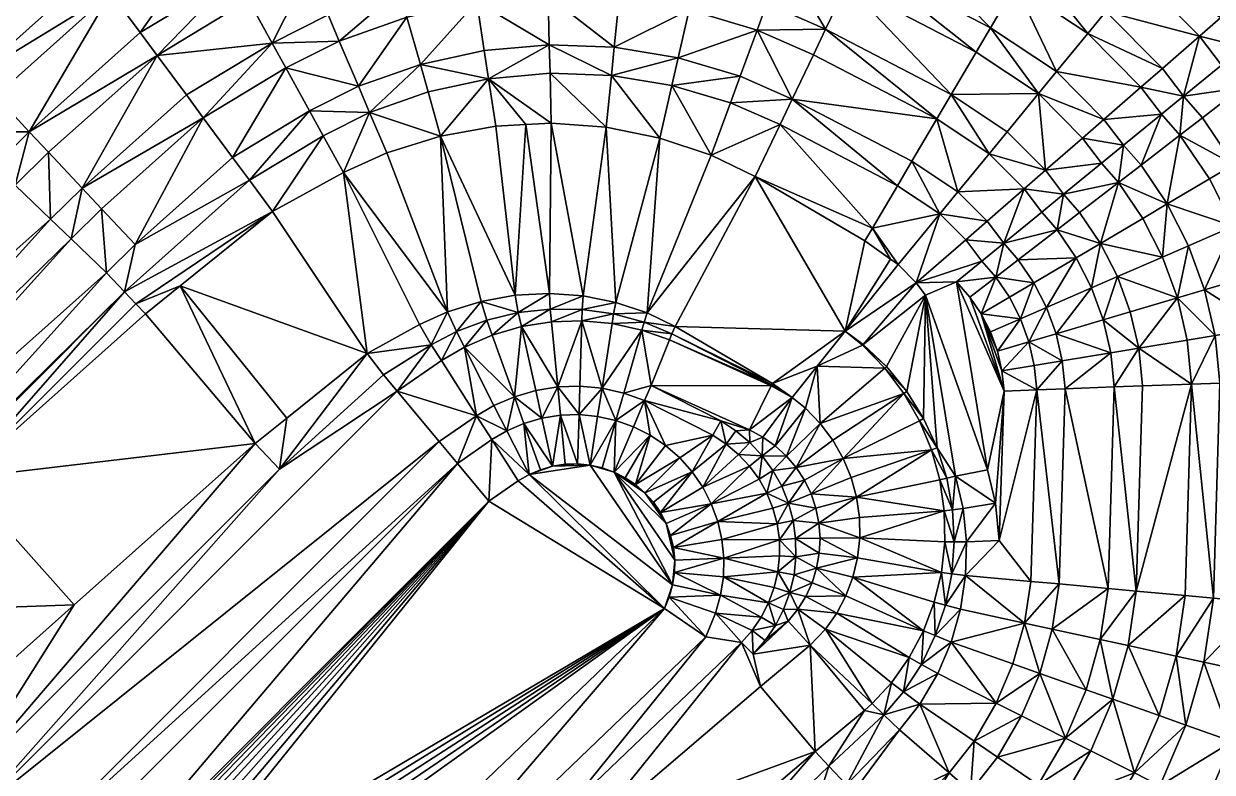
# Model space of a CAD drawing. Extents: x 4610 to 5639, y 3583 to 4765.
# Drawn here: x 5092.7 to 5302.7, y 4271.4 to 4403.6 of the extents above; entities that cross this region are included whole.
import ezdxf

# ---------------------------------------------------------------- set-up
doc = ezdxf.new("R2010")
doc.units = 0
doc.layers.add('TRAINING MODELS_UNDERGROUND METALS_SURFACE TOPO', color=7, linetype='Continuous', lineweight=25)

msp = doc.modelspace()

# ---------------------------------------------------------------- meshes
at = {"layer": 'TRAINING MODELS_UNDERGROUND METALS_SURFACE TOPO', "color": 4, "true_color": 0x00ffff, "transparency": 33554687}
mesh = msp.add_polyface(dxfattribs=at)
corners = [(5093.68, 4384.54, 180), (5113.29, 4402.06, 180), (5108.12, 4409.05, 195), (5096.98, 4424.13, 210), (5099.96, 4420.09, 210), (5116.75, 4436.07, 210), (5105.13, 4413.09, 195), (5123.36, 4424.1, 195), (5119.17, 4431.69, 210), (5125.78, 4419.73, 195), (5116.27, 4398.02, 180), (5129.97, 4412.14, 180), (5121.44, 4391.02, 165), (5136.58, 4400.17, 165), (5132.39, 4407.76, 180), (5137.74, 4425.73, 195), (5135.78, 4430.34, 195), (5132.38, 4438.33, 210), (5143.1, 4413.14, 180), (5141.14, 4417.75, 180), (5138.99, 4395.79, 165), (5148.45, 4400.54, 165), (5146.49, 4405.15, 165), (5155.31, 4422.74, 180), (5152.94, 4431.09, 195), (5151.57, 4435.91, 195), (5151.85, 4392.55, 150), (5159.04, 4409.57, 165), (5156.67, 4417.92, 180), (5160.41, 4404.75, 165), (5162.77, 4396.4, 150), (5168.66, 4434.5, 195), (5170.72, 4420.97, 180), (5169.97, 4425.92, 180), (5172.77, 4407.44, 165), (5172.02, 4412.39, 165)]
mesh.append_faces([[corners[k] for k in face] for face in [(0, 1, 2, 0), (3, 4, 5, 3), (4, 6, 7, 4), (4, 8, 5, 4), (4, 7, 8, 4), (6, 2, 7, 6), (2, 1, 9, 2), (2, 9, 7, 2), (1, 10, 11, 1), (1, 11, 9, 1), (10, 12, 13, 10), (10, 14, 11, 10), (10, 13, 14, 10), (7, 9, 15, 7), (7, 16, 17, 7), (7, 15, 16, 7), (9, 11, 15, 9), (11, 14, 18, 11), (11, 19, 15, 11), (11, 18, 19, 11), (14, 13, 18, 14), (13, 20, 21, 13), (13, 22, 18, 13), (13, 21, 22, 13), (15, 19, 23, 15), (15, 24, 25, 15), (15, 23, 24, 15), (20, 26, 21, 20), (19, 18, 23, 19), (18, 22, 27, 18), (18, 28, 23, 18), (18, 27, 28, 18), (22, 21, 27, 22), (21, 26, 29, 21), (21, 29, 27, 21), (26, 30, 29, 26), (24, 23, 31, 24), (23, 28, 32, 23), (23, 33, 31, 23), (23, 32, 33, 23), (28, 27, 32, 28), (27, 29, 34, 27), (27, 35, 32, 27), (27, 34, 35, 27), (29, 30, 34, 29)]], dxfattribs={"color": 4})
mesh = msp.add_polyface(dxfattribs=at)
corners = [(5012.04, 4397.59, 230), (5034.93, 4424.39, 228.63), (5029.95, 4428.68, 240), (5014.02, 4395.48, 225), (5058.7, 4406.07, 228.63), (5037.4, 4376.69, 225), (5014.47, 4338.39, 210), (5067.84, 4397.45, 210), (5071.46, 4393.99, 210), (5024.45, 4329.06, 195), (5077.72, 4387.99, 195), (5081.33, 4384.53, 195), (5042.75, 4433.95, 229.7), (5060.28, 4404.69, 225), (5061.59, 4403.44, 225), (5065.5, 4414.38, 229.7), (5045.25, 4436.71, 230), (5086.63, 4437.76, 232.86), (5067.46, 4412.49, 225), (5069.05, 4410.79, 225), (5089.51, 4434.24, 225), (5091.81, 4431.12, 225), (5074.98, 4404.47, 210), (5078.4, 4400.83, 210), (5084.33, 4394.51, 195), (5099.96, 4420.09, 210), (5096.98, 4424.13, 210), (5087.75, 4390.86, 195), (5087.59, 4378.54, 180), (5093.68, 4384.54, 180), (5108.12, 4409.05, 195), (5105.13, 4413.09, 195), (5091.2, 4375.08, 180), (5097.1, 4380.9, 180), (5097.45, 4369.09, 165)]
mesh.append_faces([[corners[k] for k in face] for face in [(0, 1, 2, 0), (3, 4, 1, 3), (3, 5, 4, 3), (6, 7, 5, 6), (6, 8, 7, 6), (9, 10, 8, 9), (9, 11, 10, 9), (2, 1, 12, 2), (1, 4, 12, 1), (5, 13, 4, 5), (5, 14, 13, 5), (5, 7, 14, 5), (12, 15, 16, 12), (12, 4, 15, 12), (16, 15, 17, 16), (4, 13, 18, 4), (4, 18, 15, 4), (13, 14, 19, 13), (13, 19, 18, 13), (14, 7, 19, 14), (15, 18, 20, 15), (15, 20, 17, 15), (18, 19, 21, 18), (18, 21, 20, 18), (7, 22, 19, 7), (7, 8, 22, 7), (19, 22, 21, 19), (8, 23, 22, 8), (8, 10, 24, 8), (8, 24, 23, 8), (22, 23, 25, 22), (22, 26, 21, 22), (22, 25, 26, 22), (10, 11, 24, 10), (23, 24, 25, 23), (11, 27, 24, 11), (11, 28, 29, 11), (11, 29, 27, 11), (24, 27, 30, 24), (24, 31, 25, 24), (24, 30, 31, 24), (28, 32, 29, 28), (27, 29, 30, 27), (32, 33, 29, 32), (32, 34, 33, 32)]], dxfattribs={"color": 4})
mesh = msp.add_polyface(dxfattribs=at)
corners = [(5162.77, 4396.4, 150), (5174.07, 4398.86, 150), (5172.77, 4407.44, 165), (5168.66, 4434.5, 195), (5169.97, 4425.92, 180), (5184.86, 4427.23, 180), (5170.72, 4420.97, 180), (5172.02, 4412.39, 165), (5184.99, 4422.22, 180), (5185.21, 4413.54, 165), (5185.55, 4399.86, 150), (5185.33, 4408.54, 165), (5174.82, 4393.9, 150), (5199.24, 4421.69, 180), (5199.74, 4426.68, 180), (5200.6, 4435.31, 195), (5198.37, 4413.06, 165), (5197.87, 4408.07, 165), (5197.01, 4399.44, 150), (5196.51, 4394.45, 150), (5210.26, 4406.04, 165), (5208.32, 4397.58, 150), (5211.38, 4410.92, 165), (5214.44, 4424.26, 180), (5213.32, 4419.38, 180), (5216.38, 4432.72, 195), (5222.25, 4402.48, 165), (5219.27, 4394.33, 150), (5223.97, 4407.19, 165), (5226.94, 4415.34, 180), (5228.66, 4420.05, 180), (5231.64, 4428.2, 195), (5234.37, 4402.64, 165), (5228.47, 4390.31, 150), (5232.21, 4398.13, 165)]
mesh.append_faces([[corners[k] for k in face] for face in [(0, 1, 2, 0), (3, 4, 5, 3), (4, 6, 5, 4), (6, 7, 8, 6), (6, 8, 5, 6), (7, 2, 9, 7), (7, 9, 8, 7), (2, 1, 10, 2), (2, 11, 9, 2), (2, 10, 11, 2), (1, 12, 10, 1), (5, 8, 13, 5), (5, 13, 14, 5), (5, 14, 15, 5), (8, 9, 16, 8), (8, 16, 13, 8), (9, 11, 17, 9), (9, 17, 16, 9), (11, 10, 18, 11), (11, 18, 17, 11), (10, 19, 18, 10), (18, 20, 17, 18), (18, 21, 20, 18), (17, 22, 16, 17), (17, 20, 22, 17), (16, 22, 13, 16), (13, 23, 14, 13), (13, 22, 24, 13), (13, 24, 23, 13), (14, 25, 15, 14), (14, 23, 25, 14), (21, 26, 20, 21), (21, 27, 26, 21), (20, 28, 22, 20), (20, 26, 28, 20), (22, 29, 24, 22), (22, 28, 29, 22), (24, 30, 23, 24), (24, 29, 30, 24), (23, 31, 25, 23), (23, 30, 31, 23), (26, 32, 28, 26), (26, 33, 34, 26), (26, 34, 32, 26), (28, 32, 29, 28)]], dxfattribs={"color": 4})
mesh = msp.add_polyface(dxfattribs=at)
corners = [(5226.31, 4385.8, 150), (5247.05, 4374.99, 150), (5228.47, 4390.31, 150), (5226.94, 4415.34, 180), (5240.27, 4414.97, 180), (5228.66, 4420.05, 180), (5234.37, 4402.64, 165), (5238.11, 4410.46, 180), (5253.99, 4386.78, 165), (5232.21, 4398.13, 165), (5249.59, 4379.31, 150), (5256.54, 4391.09, 165), (5260.94, 4398.57, 180), (5263.48, 4402.88, 180), (5244, 4422.79, 195), (5267.88, 4410.35, 195), (5246.16, 4427.3, 195), (5270.43, 4414.66, 195), (5257.74, 4373.92, 150), (5263.26, 4380.65, 165), (5271.98, 4391.26, 180), (5266.45, 4384.53, 165), (5273.21, 4377.72, 165), (5275.16, 4395.15, 180), (5280.69, 4401.87, 195), (5289.4, 4412.49, 210), (5274.83, 4422.14, 210), (5283.88, 4405.76, 195), (5279.75, 4383.42, 180), (5283.53, 4386.71, 180), (5283.12, 4379, 180), (5290.07, 4392.41, 195), (5286.99, 4382.17, 180), (5293.85, 4395.7, 195), (5286.11, 4375.59, 180), (5293.7, 4387.66, 195)]
mesh.append_faces([[corners[k] for k in face] for face in [(0, 1, 2, 0), (3, 4, 5, 3), (3, 6, 7, 3), (3, 7, 4, 3), (2, 8, 9, 2), (2, 1, 10, 2), (2, 10, 8, 2), (9, 8, 6, 9), (6, 11, 7, 6), (6, 8, 11, 6), (7, 12, 4, 7), (7, 11, 12, 7), (4, 13, 14, 4), (4, 12, 13, 4), (14, 13, 15, 14), (16, 15, 17, 16), (10, 18, 8, 10), (8, 19, 11, 8), (8, 18, 19, 8), (11, 20, 12, 11), (11, 19, 21, 11), (11, 21, 20, 11), (12, 20, 13, 12), (19, 22, 21, 19), (13, 23, 15, 13), (13, 20, 23, 13), (21, 22, 20, 21), (15, 24, 17, 15), (15, 23, 24, 15), (17, 25, 26, 17), (17, 24, 27, 17), (17, 27, 25, 17), (20, 22, 28, 20), (20, 29, 23, 20), (20, 28, 29, 20), (22, 30, 28, 22), (23, 31, 24, 23), (23, 29, 31, 23), (28, 30, 32, 28), (28, 32, 29, 28), (24, 33, 27, 24), (24, 31, 33, 24), (30, 34, 32, 30), (29, 32, 35, 29), (29, 35, 31, 29)]], dxfattribs={"color": 4})
mesh = msp.add_polyface(dxfattribs=at)
corners = [(5283.88, 4405.76, 195), (5300.39, 4401.4, 210), (5289.4, 4412.49, 210), (5293.85, 4395.7, 195), (5286.99, 4382.17, 180), (5290.08, 4378.65, 180), (5293.7, 4387.66, 195), (5304.17, 4404.69, 210), (5292.59, 4416.37, 210), (5290.07, 4392.41, 195), (5297.57, 4390.83, 195), (5296.95, 4383.94, 195), (5310.71, 4410.39, 225), (5298.11, 4423.1, 225), (5300.92, 4387, 195), (5306.5, 4378.74, 195), (5302.19, 4376.2, 195), (5304.28, 4396.31, 210), (5307.79, 4392.3, 210), (5314.49, 4413.68, 225), (5308.15, 4399.48, 210), (5313.97, 4383.15, 210), (5318.99, 4373.34, 210), (5311.76, 4395.36, 210), (5318.29, 4385.7, 210), (5314.85, 4404.97, 225), (5318.63, 4400.66, 225), (5318.73, 4408.14, 225), (5325.43, 4413.63, 240), (5321.03, 4419.38, 240), (5325.76, 4390.11, 225), (5323.58, 4375.34, 210), (5331.54, 4378.81, 225), (5322.6, 4403.71, 225), (5330.07, 4392.66, 225)]
mesh.append_faces([[corners[k] for k in face] for face in [(0, 1, 2, 0), (0, 3, 1, 0), (4, 5, 6, 4), (2, 7, 8, 2), (2, 1, 7, 2), (9, 6, 10, 9), (9, 10, 3, 9), (5, 11, 6, 5), (8, 12, 13, 8), (8, 7, 12, 8), (6, 11, 10, 6), (3, 10, 1, 3), (11, 14, 10, 11), (11, 15, 14, 11), (11, 16, 15, 11), (10, 17, 1, 10), (10, 14, 18, 10), (10, 18, 17, 10), (13, 12, 19, 13), (1, 20, 7, 1), (1, 17, 20, 1), (14, 15, 18, 14), (7, 20, 12, 7), (17, 18, 20, 17), (15, 21, 18, 15), (15, 22, 21, 15), (18, 23, 20, 18), (18, 24, 23, 18), (18, 21, 24, 18), (20, 25, 12, 20), (20, 23, 26, 20), (20, 26, 25, 20), (12, 27, 19, 12), (12, 25, 27, 12), (23, 24, 26, 23), (21, 22, 24, 21), (19, 27, 28, 19), (19, 28, 29, 19), (25, 26, 27, 25), (24, 30, 26, 24), (24, 22, 31, 24), (24, 31, 32, 24), (26, 33, 27, 26), (26, 34, 33, 26), (27, 33, 28, 27)]], dxfattribs={"color": 4})
mesh = msp.add_polyface(dxfattribs=at)
corners = [(5093.68, 4384.54, 180), (5097.1, 4380.9, 180), (5116.27, 4398.02, 180), (5113.29, 4402.06, 180), (5097.45, 4369.09, 165), (5103.03, 4374.58, 165), (5101.07, 4365.63, 165), (5106.45, 4370.93, 165), (5107.32, 4359.63, 150), (5124.42, 4386.98, 165), (5121.44, 4391.02, 165), (5112.38, 4364.61, 150), (5110.52, 4356.25, 150), (5132.58, 4375.95, 150), (5112.5, 4354.15, 145), (5136.65, 4370.43, 138.17), (5129.59, 4379.99, 150), (5114.19, 4352.35, 140.72), (5120.35, 4357.32, 140), (5153.39, 4345.4, 138.17), (5136.58, 4400.17, 165), (5138.99, 4395.79, 165), (5143.18, 4388.2, 150), (5145.6, 4383.82, 150), (5149.19, 4377.31, 137.12), (5151.85, 4392.55, 150), (5153.81, 4387.94, 150), (5162.64, 4350.47, 137.12), (5156.85, 4380.8, 136.58), (5167.59, 4352.72, 136.58), (5162.77, 4396.4, 150), (5166.35, 4383.77, 135.96), (5164.14, 4391.58, 150), (5174.82, 4393.9, 150)]
mesh.append_faces([[corners[k] for k in face] for face in [(0, 1, 2, 0), (0, 2, 3, 0), (1, 4, 5, 1), (1, 5, 2, 1), (4, 6, 5, 4), (6, 7, 5, 6), (6, 8, 7, 6), (5, 7, 9, 5), (5, 10, 2, 5), (5, 9, 10, 5), (7, 8, 11, 7), (7, 11, 9, 7), (8, 12, 11, 8), (12, 13, 11, 12), (12, 14, 15, 12), (12, 15, 13, 12), (11, 16, 9, 11), (11, 13, 16, 11), (14, 17, 18, 14), (14, 18, 15, 14), (18, 19, 15, 18), (10, 9, 20, 10), (9, 16, 21, 9), (9, 21, 20, 9), (16, 13, 22, 16), (16, 22, 21, 16), (13, 15, 23, 13), (13, 23, 22, 13), (15, 24, 23, 15), (15, 19, 24, 15), (21, 22, 25, 21), (22, 23, 26, 22), (22, 26, 25, 22), (23, 24, 26, 23), (24, 19, 27, 24), (24, 28, 26, 24), (24, 29, 28, 24), (24, 27, 29, 24), (25, 26, 30, 25), (26, 28, 31, 26), (26, 32, 30, 26), (26, 31, 32, 26), (28, 29, 31, 28), (30, 32, 33, 30)]], dxfattribs={"color": 4})
mesh = msp.add_polyface(dxfattribs=at)
corners = [(5162.77, 4396.4, 150), (5174.82, 4393.9, 150), (5174.07, 4398.86, 150), (5164.14, 4391.58, 150), (5166.35, 4383.77, 135.96), (5167.59, 4352.72, 136.58), (5173.51, 4354.57, 135.96), (5179.54, 4355.66, 135.34), (5176.1, 4385.52, 135.34), (5180.07, 4352.61, 130), (5181.41, 4385.8, 135), (5185.9, 4386.03, 134.74), (5185.68, 4394.85, 150), (5185.55, 4399.86, 150), (5185.59, 4355.97, 134.74), (5196.51, 4394.45, 150), (5185.72, 4353.23, 130), (5191.54, 4355.54, 134.14), (5195.59, 4385.32, 134.14), (5191.35, 4353.15, 130), (5197.32, 4354.38, 133.55), (5205.07, 4383.42, 133.55), (5208.32, 4397.58, 150), (5197.01, 4399.44, 150), (5207.2, 4392.7, 150), (5202.85, 4352.53, 132.97), (5214.17, 4380.37, 132.97), (5207.81, 4350.14, 132.42), (5221.94, 4376.63, 132.42), (5219.27, 4394.33, 150), (5217.55, 4389.63, 150), (5237.8, 4349.3, 130), (5226.31, 4385.8, 150), (5228.47, 4390.31, 150), (5222.25, 4402.48, 165), (5242.65, 4367.52, 135)]
mesh.append_faces([[corners[k] for k in face] for face in [(0, 1, 2, 0), (3, 4, 1, 3), (4, 5, 6, 4), (4, 6, 7, 4), (4, 8, 1, 4), (4, 7, 8, 4), (6, 9, 7, 6), (1, 8, 10, 1), (1, 10, 11, 1), (1, 12, 13, 1), (1, 11, 12, 1), (8, 7, 10, 8), (7, 9, 14, 7), (7, 14, 10, 7), (10, 14, 11, 10), (13, 12, 15, 13), (14, 16, 17, 14), (14, 17, 11, 14), (12, 11, 18, 12), (12, 18, 15, 12), (16, 19, 17, 16), (11, 17, 18, 11), (19, 20, 17, 19), (17, 20, 18, 17), (18, 21, 15, 18), (18, 20, 21, 18), (15, 22, 23, 15), (15, 21, 24, 15), (15, 24, 22, 15), (20, 25, 21, 20), (25, 26, 21, 25), (25, 27, 28, 25), (25, 28, 26, 25), (21, 26, 24, 21), (24, 29, 22, 24), (24, 26, 30, 24), (24, 30, 29, 24), (27, 31, 28, 27), (26, 32, 30, 26), (26, 28, 32, 26), (30, 33, 29, 30), (30, 32, 33, 30), (29, 33, 34, 29), (28, 35, 32, 28)]], dxfattribs={"color": 4})
mesh = msp.add_polyface(dxfattribs=at)
corners = [(5221.94, 4376.63, 132.42), (5237.8, 4349.3, 130), (5241.29, 4365.26, 130.43), (5242.65, 4367.52, 135), (5226.31, 4385.8, 150), (5247.05, 4374.99, 150), (5245.84, 4362.02, 130), (5247.18, 4361.06, 130), (5254.55, 4370.03, 150), (5249.59, 4379.31, 150), (5250.38, 4357.83, 130), (5257.74, 4373.92, 150), (5259.11, 4365.43, 150), (5261.96, 4361.7, 150), (5262.89, 4368.72, 150), (5269.43, 4374.43, 165), (5263.26, 4380.65, 165), (5265.83, 4364.87, 150), (5264.43, 4358.88, 150), (5273.21, 4377.72, 165), (5268.4, 4361.93, 150), (5271.15, 4357.86, 150), (5275.27, 4367.23, 165), (5272.54, 4370.35, 165), (5278.62, 4362.28, 165), (5276.41, 4373.52, 165), (5283.12, 4379, 180), (5279.24, 4370.29, 165), (5282.93, 4364.82, 165), (5286.11, 4375.59, 180), (5281.34, 4356.95, 165), (5285.93, 4358.95, 165), (5293.89, 4362.41, 180), (5290.4, 4369.24, 180), (5290.08, 4378.65, 180), (5286.99, 4382.17, 180)]
mesh.append_faces([[corners[k] for k in face] for face in [(0, 1, 2, 0), (0, 2, 3, 0), (4, 3, 5, 4), (2, 6, 3, 2), (3, 6, 7, 3), (3, 8, 5, 3), (3, 7, 8, 3), (5, 8, 9, 5), (7, 10, 8, 7), (9, 8, 11, 9), (10, 12, 8, 10), (10, 13, 12, 10), (8, 14, 11, 8), (8, 12, 14, 8), (11, 14, 15, 11), (11, 15, 16, 11), (12, 13, 17, 12), (12, 17, 14, 12), (13, 18, 17, 13), (14, 17, 15, 14), (16, 15, 19, 16), (18, 20, 17, 18), (18, 21, 20, 18), (17, 20, 22, 17), (17, 23, 15, 17), (17, 22, 23, 17), (20, 21, 24, 20), (20, 24, 22, 20), (15, 23, 25, 15), (15, 25, 19, 15), (23, 22, 25, 23), (19, 25, 26, 19), (22, 27, 25, 22), (22, 24, 28, 22), (22, 28, 27, 22), (25, 27, 29, 25), (25, 29, 26, 25), (24, 30, 28, 24), (27, 28, 29, 27), (30, 31, 28, 30), (28, 31, 32, 28), (28, 33, 29, 28), (28, 32, 33, 28), (29, 34, 35, 29)]], dxfattribs={"color": 4})
mesh = msp.add_polyface(dxfattribs=at)
corners = [(5028.1, 4325.65, 195), (5087.59, 4378.54, 180), (5081.33, 4384.53, 195), (5033.8, 4319.15, 180), (5037.91, 4316.13, 180), (5091.2, 4375.08, 180), (5043.41, 4309.43, 165), (5097.45, 4369.09, 165), (5047.59, 4306.47, 165), (5101.07, 4365.63, 165), (5044.62, 4290.93, 150.05), (5052.72, 4298.66, 150), (5052.34, 4299.08, 150), (5053.11, 4298.22, 148.99), (5071.66, 4274.61, 148.99), (5064, 4268.02, 150), (5046.28, 4305.28, 165), (5053.73, 4300.35, 150), (5107.32, 4359.63, 150), (5054.18, 4299.85, 150), (5054.65, 4299.33, 148.77), (5110.52, 4356.25, 150), (5081.65, 4323.37, 145), (5073.41, 4275.87, 148.77), (5101.6, 4300.97, 145), (5080.67, 4267.79, 130), (5084.02, 4264.07, 130), (5137.86, 4324.97, 130), (5133.6, 4329.46, 140.72), (5112.5, 4354.15, 145), (5114.19, 4352.35, 140.72), (5158.68, 4338.71, 130), (5166.1, 4329.81, 110), (5091.75, 4255.47, 110), (5169.32, 4325.96, 110), (5100.9, 4245.3, 95), (5174.89, 4319.28, 95), (5120.35, 4357.32, 140), (5139.17, 4333.95, 140), (5153.39, 4345.4, 138.17), (5156.24, 4341.62, 130)]
mesh.append_faces([[corners[k] for k in face] for face in [(0, 1, 2, 0), (3, 4, 5, 3), (3, 5, 1, 3), (4, 6, 7, 4), (4, 7, 5, 4), (6, 8, 9, 6), (6, 9, 7, 6), (10, 11, 12, 10), (10, 13, 11, 10), (10, 14, 13, 10), (10, 15, 14, 10), (16, 12, 8, 16), (8, 12, 17, 8), (8, 17, 18, 8), (8, 18, 9, 8), (12, 11, 17, 12), (11, 13, 19, 11), (11, 19, 17, 11), (13, 20, 19, 13), (13, 14, 20, 13), (17, 19, 21, 17), (17, 21, 18, 17), (19, 20, 22, 19), (19, 22, 21, 19), (20, 14, 23, 20), (20, 23, 24, 20), (20, 24, 22, 20), (25, 26, 27, 25), (25, 28, 24, 25), (25, 27, 28, 25), (22, 24, 28, 22), (22, 29, 21, 22), (22, 30, 29, 22), (22, 28, 30, 22), (26, 31, 27, 26), (26, 32, 31, 26), (33, 34, 32, 33), (35, 36, 34, 35), (30, 28, 37, 30), (37, 28, 38, 37), (37, 38, 39, 37), (28, 27, 38, 28), (27, 39, 38, 27), (27, 40, 39, 27), (27, 31, 40, 27)]], dxfattribs={"color": 4})
mesh = msp.add_polyface(dxfattribs=at)
corners = [(5285.93, 4358.95, 165), (5296.51, 4355.2, 180), (5293.89, 4362.41, 180), (5286.11, 4375.59, 180), (5294.72, 4371.78, 180), (5290.08, 4378.65, 180), (5290.4, 4369.24, 180), (5288.19, 4352.75, 165), (5289.67, 4346.32, 165), (5290.35, 4339.65, 165), (5299.02, 4339.96, 180), (5298.23, 4347.73, 180), (5296.95, 4383.94, 195), (5298.48, 4364.41, 180), (5302.19, 4376.2, 195), (5306.44, 4367.88, 195), (5303.17, 4348.55, 180), (5301.32, 4356.62, 180), (5302.87, 4302.2, 180), (5304.03, 4340.14, 180), (5311.73, 4349.97, 195), (5309.64, 4359.08, 195), (5306.5, 4378.74, 195), (5311.51, 4301.42, 195), (5312.71, 4340.45, 195), (5311.03, 4369.88, 195), (5318.99, 4373.34, 210), (5314.44, 4360.49, 195), (5316.67, 4350.78, 195), (5316.5, 4300.97, 195), (5317.71, 4340.63, 195), (5322.77, 4362.95, 210), (5326.39, 4340.94, 210), (5325.23, 4352.2, 210), (5323.58, 4375.34, 210)]
mesh.append_faces([[corners[k] for k in face] for face in [(0, 1, 2, 0), (3, 4, 5, 3), (3, 6, 4, 3), (7, 8, 1, 7), (8, 9, 10, 8), (8, 11, 1, 8), (8, 10, 11, 8), (5, 4, 12, 5), (6, 2, 4, 6), (2, 13, 4, 2), (2, 1, 13, 2), (4, 14, 12, 4), (4, 13, 15, 4), (4, 15, 14, 4), (1, 11, 16, 1), (1, 17, 13, 1), (1, 16, 17, 1), (11, 10, 16, 11), (13, 17, 15, 13), (10, 18, 19, 10), (10, 19, 16, 10), (17, 16, 20, 17), (17, 21, 15, 17), (17, 20, 21, 17), (14, 15, 22, 14), (16, 19, 20, 16), (19, 23, 24, 19), (19, 24, 20, 19), (15, 25, 22, 15), (15, 21, 25, 15), (22, 25, 26, 22), (21, 27, 25, 21), (21, 20, 28, 21), (21, 28, 27, 21), (25, 27, 26, 25), (20, 24, 28, 20), (24, 29, 30, 24), (24, 30, 28, 24), (27, 28, 31, 27), (27, 31, 26, 27), (28, 30, 32, 28), (28, 33, 31, 28), (28, 32, 33, 28), (26, 31, 34, 26)]], dxfattribs={"color": 4})
mesh = msp.add_polyface(dxfattribs=at)
corners = [(5229.17, 4325.23, 115), (5230.63, 4322.99, 115), (5237.47, 4326.86, 128.59), (5235.64, 4330.05, 128.95), (5233.41, 4333.02, 129.32), (5231.79, 4320.59, 115), (5230.8, 4335.7, 129.7), (5232.89, 4343.15, 130), (5238.87, 4323.48, 128.22), (5244.82, 4342.8, 129.32), (5240.9, 4346.83, 129.7), (5237.8, 4349.3, 130), (5248.19, 4338.32, 128.95), (5253.09, 4328.36, 128.22), (5250.96, 4333.49, 128.59), (5241.01, 4346.97, 130), (5250.38, 4357.83, 130), (5245.84, 4362.02, 130), (5241.29, 4365.26, 130.43), (5247.18, 4361.06, 130), (5239.83, 4319.98, 127.86), (5245.11, 4343.06, 130), (5252.03, 4355.68, 130), (5248.68, 4338.68, 130), (5251.68, 4333.88, 130), (5257.49, 4358.04, 140), (5261.96, 4361.7, 150), (5254.05, 4328.73, 130), (5257.32, 4323.73, 130), (5262.98, 4324.85, 140), (5255.75, 4323.34, 130), (5254.55, 4323.04, 127.86), (5259.85, 4355.34, 140), (5264.43, 4358.88, 150), (5265.88, 4338.75, 140)]
mesh.append_faces([[corners[k] for k in face] for face in [(0, 1, 2, 0), (0, 3, 4, 0), (0, 2, 3, 0), (1, 5, 2, 1), (6, 4, 7, 6), (5, 8, 2, 5), (7, 4, 9, 7), (7, 10, 11, 7), (7, 9, 10, 7), (4, 3, 12, 4), (4, 12, 9, 4), (3, 2, 12, 3), (2, 8, 13, 2), (2, 14, 12, 2), (2, 13, 14, 2), (11, 10, 15, 11), (11, 15, 16, 11), (11, 17, 18, 11), (11, 19, 17, 11), (11, 16, 19, 11), (8, 20, 13, 8), (10, 21, 15, 10), (10, 9, 21, 10), (15, 21, 22, 15), (15, 22, 16, 15), (9, 23, 21, 9), (9, 12, 23, 9), (21, 23, 22, 21), (12, 24, 23, 12), (12, 14, 24, 12), (23, 24, 22, 23), (16, 22, 25, 16), (16, 25, 26, 16), (14, 27, 24, 14), (14, 13, 27, 14), (24, 27, 22, 24), (22, 27, 28, 22), (22, 28, 29, 22), (22, 29, 25, 22), (13, 30, 27, 13), (13, 31, 30, 13), (27, 30, 28, 27), (25, 32, 33, 25), (25, 34, 32, 25)]], dxfattribs={"color": 4})
mesh = msp.add_polyface(dxfattribs=at)
corners = [(5257.49, 4358.04, 140), (5264.43, 4358.88, 150), (5261.96, 4361.7, 150), (5262.98, 4324.85, 140), (5265.88, 4338.75, 140), (5259.85, 4355.34, 140), (5261.86, 4352.38, 140), (5264.71, 4345.81, 140), (5263.49, 4349.18, 140), (5268.79, 4351.49, 150), (5266.84, 4355.32, 150), (5265.52, 4342.32, 140), (5264.35, 4318.95, 140), (5271.15, 4357.86, 150), (5270.26, 4347.45, 150), (5265.03, 4312.33, 140), (5271.66, 4338.98, 150), (5271.22, 4343.26, 150), (5273.39, 4353.49, 150), (5276.16, 4344.08, 150), (5275.07, 4348.87, 150), (5278.62, 4362.28, 165), (5275.61, 4304.68, 150), (5276.67, 4339.16, 150), (5281.34, 4356.95, 165), (5284.72, 4345.5, 165), (5283.39, 4351.33, 165), (5284.25, 4303.89, 165), (5285.34, 4339.47, 165), (5285.93, 4358.95, 165), (5289.67, 4346.32, 165), (5288.19, 4352.75, 165), (5289.24, 4303.44, 165), (5290.35, 4339.65, 165), (5296.51, 4355.2, 180)]
mesh.append_faces([[corners[k] for k in face] for face in [(0, 1, 2, 0), (0, 3, 4, 0), (5, 6, 1, 5), (5, 4, 6, 5), (6, 7, 8, 6), (6, 8, 9, 6), (6, 10, 1, 6), (6, 11, 7, 6), (6, 4, 11, 6), (6, 9, 10, 6), (3, 12, 4, 3), (8, 7, 9, 8), (1, 10, 13, 1), (7, 11, 14, 7), (7, 14, 9, 7), (15, 16, 4, 15), (11, 4, 16, 11), (11, 17, 14, 11), (11, 16, 17, 11), (10, 9, 13, 10), (9, 14, 18, 9), (9, 18, 13, 9), (14, 17, 19, 14), (14, 20, 18, 14), (14, 19, 20, 14), (13, 18, 21, 13), (17, 16, 19, 17), (16, 22, 23, 16), (16, 23, 19, 16), (18, 20, 24, 18), (18, 24, 21, 18), (20, 19, 25, 20), (20, 26, 24, 20), (20, 25, 26, 20), (19, 23, 25, 19), (23, 27, 28, 23), (23, 28, 25, 23), (24, 26, 29, 24), (26, 25, 30, 26), (26, 31, 29, 26), (26, 30, 31, 26), (25, 28, 30, 25), (28, 32, 33, 28), (28, 33, 30, 28), (29, 31, 34, 29)]], dxfattribs={"color": 4})
mesh = msp.add_polyface(dxfattribs=at)
corners = [(5153.39, 4345.4, 138.17), (5156.24, 4341.62, 130), (5164.7, 4346.9, 130), (5162.64, 4350.47, 137.12), (5158.68, 4338.71, 130), (5166.48, 4344.12, 130), (5166.1, 4329.81, 110), (5172.71, 4334.39, 110), (5167.59, 4352.72, 136.58), (5169.15, 4349.26, 130), (5169.32, 4325.96, 110), (5170.54, 4346.51, 130), (5173.51, 4354.57, 135.96), (5174.52, 4351.28, 130), (5175.4, 4330.17, 110), (5174.89, 4319.28, 95), (5175.78, 4336.2, 110), (5175.47, 4348.64, 130), (5179.38, 4337.75, 110), (5178.05, 4331.73, 110), (5180.07, 4352.61, 130), (5180.07, 4322.87, 95), (5181.98, 4323.99, 94.99), (5180.63, 4350.14, 130), (5181.08, 4333.04, 110), (5183.15, 4338.85, 110), (5184.24, 4333.96, 110), (5185.72, 4353.23, 130), (5185.59, 4355.97, 134.74), (5187.03, 4339.46, 110), (5185.93, 4350.98, 130), (5184.02, 4324.86, 94.98), (5186.14, 4325.47, 94.97)]
mesh.append_faces([[corners[k] for k in face] for face in [(0, 1, 2, 0), (0, 2, 3, 0), (1, 4, 2, 1), (4, 5, 2, 4), (4, 6, 7, 4), (4, 7, 5, 4), (3, 2, 8, 3), (2, 5, 9, 2), (2, 9, 8, 2), (6, 10, 7, 6), (5, 11, 9, 5), (5, 7, 11, 5), (8, 9, 12, 8), (9, 11, 13, 9), (9, 13, 12, 9), (10, 14, 7, 10), (10, 15, 14, 10), (11, 7, 16, 11), (11, 17, 13, 11), (11, 18, 17, 11), (11, 16, 18, 11), (7, 14, 19, 7), (7, 19, 16, 7), (12, 13, 20, 12), (13, 17, 20, 13), (15, 21, 14, 15), (14, 22, 19, 14), (14, 21, 22, 14), (17, 18, 23, 17), (17, 23, 20, 17), (16, 19, 18, 16), (19, 24, 18, 19), (19, 22, 24, 19), (18, 25, 23, 18), (18, 24, 26, 18), (18, 26, 25, 18), (20, 23, 27, 20), (20, 27, 28, 20), (23, 25, 29, 23), (23, 30, 27, 23), (24, 22, 31, 24), (24, 31, 32, 24), (24, 32, 26, 24), (22, 32, 31, 22)]], dxfattribs={"color": 4})
mesh = msp.add_polyface(dxfattribs=at)
corners = [(5180.07, 4322.87, 95), (5205.89, 4300.33, 95.01), (5181.98, 4323.99, 94.99), (5180.63, 4350.14, 130), (5187.03, 4339.46, 110), (5185.93, 4350.98, 130), (5192.74, 4325.68, 94.95), (5186.14, 4325.47, 94.97), (5207.33, 4304.5, 94.99), (5183.15, 4338.85, 110), (5184.24, 4333.96, 110), (5187.5, 4334.47, 110), (5185.72, 4353.23, 130), (5191.35, 4353.15, 130), (5191.29, 4351.15, 130), (5188.33, 4325.82, 94.97), (5190.54, 4325.89, 94.96), (5190.8, 4334.58, 110), (5190.95, 4339.59, 110), (5194.86, 4339.23, 110), (5194.08, 4334.28, 110), (5196.91, 4352.37, 130), (5196.64, 4350.66, 130), (5197.32, 4354.38, 133.55), (5197.31, 4333.56, 110), (5196.98, 4324.45, 94.95), (5194.9, 4325.2, 94.95), (5201.89, 4349.5, 130), (5198.69, 4338.38, 110), (5202.3, 4350.9, 130), (5202.85, 4352.53, 132.97), (5200.41, 4332.45, 110), (5200.79, 4322.22, 94.94), (5198.95, 4323.45, 94.94), (5203.36, 4330.97, 110), (5202.45, 4320.76, 94.94), (5202.39, 4337.06, 110)]
mesh.append_faces([[corners[k] for k in face] for face in [(0, 1, 2, 0), (3, 4, 5, 3), (2, 6, 7, 2), (2, 8, 6, 2), (9, 10, 4, 9), (10, 7, 11, 10), (10, 11, 4, 10), (12, 5, 13, 12), (5, 4, 14, 5), (5, 14, 13, 5), (7, 15, 11, 7), (7, 16, 15, 7), (7, 6, 16, 7), (4, 11, 17, 4), (4, 17, 18, 4), (4, 18, 14, 4), (11, 15, 16, 11), (11, 16, 17, 11), (16, 6, 17, 16), (17, 19, 18, 17), (17, 6, 20, 17), (17, 20, 19, 17), (18, 19, 14, 18), (14, 21, 13, 14), (14, 19, 22, 14), (14, 22, 21, 14), (13, 21, 23, 13), (6, 24, 20, 6), (6, 25, 26, 6), (6, 26, 24, 6), (6, 8, 25, 6), (20, 24, 19, 20), (19, 27, 22, 19), (19, 24, 28, 19), (19, 28, 27, 19), (26, 25, 24, 26), (22, 29, 21, 22), (22, 27, 29, 22), (21, 30, 23, 21), (25, 31, 24, 25), (25, 32, 33, 25), (25, 33, 34, 25), (25, 35, 32, 25), (24, 36, 28, 24), (24, 31, 36, 24)]], dxfattribs={"color": 4})
mesh = msp.add_polyface(dxfattribs=at)
corners = [(5196.91, 4352.37, 130), (5202.3, 4350.9, 130), (5202.85, 4352.53, 132.97), (5196.98, 4324.45, 94.95), (5203.36, 4330.97, 110), (5200.41, 4332.45, 110), (5198.69, 4338.38, 110), (5203.53, 4339.72, 115), (5201.89, 4349.5, 130), (5202.39, 4337.06, 110), (5207.22, 4348.87, 130), (5206.77, 4347.76, 130), (5207.81, 4350.14, 132.42), (5206.1, 4329.12, 110), (5215.83, 4333.46, 115), (5214.41, 4330.94, 110), (5224.74, 4339.65, 130), (5220.92, 4331.88, 115), (5208.59, 4326.95, 110), (5224.84, 4339.84, 130), (5224.96, 4340.06, 130.43), (5237.8, 4349.3, 130), (5216.8, 4329.39, 110), (5218.52, 4331.72, 115), (5220.98, 4329.67, 115), (5218.99, 4327.57, 110), (5223.16, 4327.33, 115), (5223.28, 4330.62, 115), (5228.44, 4337.58, 130), (5225.47, 4329.07, 115), (5232.89, 4343.15, 130), (5227.44, 4327.27, 115), (5230.8, 4335.7, 129.7), (5229.17, 4325.23, 115), (5233.41, 4333.02, 129.32)]
mesh.append_faces([[corners[k] for k in face] for face in [(0, 1, 2, 0), (3, 4, 5, 3), (6, 7, 8, 6), (6, 9, 7, 6), (5, 4, 9, 5), (8, 10, 1, 8), (8, 7, 11, 8), (8, 11, 10, 8), (1, 12, 2, 1), (1, 10, 12, 1), (9, 4, 13, 9), (9, 14, 7, 9), (9, 13, 15, 9), (9, 15, 14, 9), (7, 16, 11, 7), (7, 14, 17, 7), (7, 17, 16, 7), (13, 18, 15, 13), (11, 19, 10, 11), (11, 16, 19, 11), (10, 20, 12, 10), (10, 19, 20, 10), (12, 20, 21, 12), (15, 22, 14, 15), (14, 22, 23, 14), (14, 23, 17, 14), (22, 24, 23, 22), (22, 25, 24, 22), (23, 24, 17, 23), (25, 26, 24, 25), (17, 24, 27, 17), (17, 27, 28, 17), (17, 28, 16, 17), (24, 26, 27, 24), (26, 29, 27, 26), (27, 29, 28, 27), (16, 28, 19, 16), (19, 28, 20, 19), (20, 28, 30, 20), (20, 30, 21, 20), (29, 31, 32, 29), (29, 32, 28, 29), (31, 33, 34, 31), (31, 34, 32, 31), (28, 32, 30, 28)]], dxfattribs={"color": 4})
mesh = msp.add_polyface(dxfattribs=at)
corners = [(5281.2, 4275.22, 165), (5288.95, 4271.32, 180), (5285.08, 4284.32, 165), (5282.89, 4294.86, 165), (5289.24, 4303.44, 165), (5284.25, 4303.89, 165), (5287.78, 4293.8, 165), (5283.22, 4261.54, 180), (5287.36, 4258.72, 180), (5293.42, 4269.06, 180), (5285.34, 4339.47, 165), (5293.26, 4281.43, 180), (5301.17, 4265.16, 195), (5294.54, 4253.84, 195), (5297.88, 4302.66, 180), (5296.26, 4291.96, 180), (5297.99, 4279.75, 180), (5299.02, 4339.96, 180), (5290.35, 4339.65, 165), (5306.16, 4276.85, 195), (5305.65, 4262.9, 195), (5302.87, 4302.2, 180), (5301.16, 4290.9, 180), (5298.68, 4251.02, 195), (5313.4, 4259, 210), (5311.51, 4301.42, 195), (5309.64, 4289.05, 195), (5310.89, 4275.18, 195), (5304.03, 4340.14, 180), (5319.06, 4272.28, 210), (5314.54, 4287.99, 195), (5316.5, 4300.97, 195), (5312.71, 4340.45, 195), (5317.87, 4256.74, 210), (5323.79, 4270.61, 210), (5325.14, 4300.19, 210)]
mesh.append_faces([[corners[k] for k in face] for face in [(0, 1, 2, 0), (3, 4, 5, 3), (3, 2, 6, 3), (3, 6, 4, 3), (7, 8, 9, 7), (7, 9, 1, 7), (5, 4, 10, 5), (2, 11, 6, 2), (2, 1, 11, 2), (8, 12, 9, 8), (8, 13, 12, 8), (6, 14, 4, 6), (6, 11, 15, 6), (6, 15, 14, 6), (1, 16, 11, 1), (1, 9, 16, 1), (4, 17, 18, 4), (4, 14, 17, 4), (11, 16, 15, 11), (9, 19, 16, 9), (9, 12, 19, 9), (13, 20, 12, 13), (15, 21, 14, 15), (15, 16, 22, 15), (15, 22, 21, 15), (14, 21, 17, 14), (16, 19, 22, 16), (23, 24, 20, 23), (22, 25, 21, 22), (22, 19, 26, 22), (22, 26, 25, 22), (12, 20, 27, 12), (12, 27, 19, 12), (21, 25, 28, 21), (20, 29, 27, 20), (20, 24, 29, 20), (19, 27, 26, 19), (26, 27, 30, 26), (26, 31, 25, 26), (26, 30, 31, 26), (27, 29, 30, 27), (25, 31, 32, 25), (24, 33, 34, 24), (24, 34, 29, 24), (30, 35, 31, 30)]], dxfattribs={"color": 4})
mesh = msp.add_polyface(dxfattribs=at)
corners = [(5251.28, 4290.48, 130), (5256.55, 4294.42, 130), (5253.74, 4295.57, 130), (5254.17, 4288.85, 130), (5253.55, 4301.47, 126.43), (5255.54, 4300.93, 130), (5254.81, 4306.73, 126.78), (5258.2, 4300.22, 130), (5264.5, 4283.64, 150), (5254.55, 4323.04, 127.86), (5255.32, 4317.61, 127.5), (5256.76, 4317.77, 130), (5255.75, 4323.34, 130), (5256.66, 4306.48, 130), (5255.41, 4312.14, 127.14), (5257.06, 4312.13, 130), (5259.1, 4306.15, 130), (5257.32, 4323.73, 130), (5269.51, 4297.77, 150), (5267.46, 4290.56, 150), (5259.25, 4312.11, 130), (5258.65, 4318, 130), (5264.35, 4318.95, 140), (5262.98, 4324.85, 140), (5265.03, 4312.33, 140), (5270.62, 4305.13, 150), (5265.88, 4338.75, 140), (5271.66, 4338.98, 150), (5272.18, 4288.89, 150), (5275.61, 4304.68, 150), (5274.4, 4296.7, 150), (5280.36, 4286, 165), (5284.25, 4303.89, 165), (5282.89, 4294.86, 165), (5276.67, 4339.16, 150)]
mesh.append_faces([[corners[k] for k in face] for face in [(0, 1, 2, 0), (0, 3, 1, 0), (4, 2, 5, 4), (4, 5, 6, 4), (2, 7, 5, 2), (2, 1, 7, 2), (3, 8, 1, 3), (9, 10, 11, 9), (9, 11, 12, 9), (6, 13, 14, 6), (6, 5, 13, 6), (10, 14, 15, 10), (10, 15, 11, 10), (14, 13, 15, 14), (5, 16, 13, 5), (5, 7, 16, 5), (12, 11, 17, 12), (1, 18, 7, 1), (1, 8, 19, 1), (1, 19, 18, 1), (13, 20, 15, 13), (13, 16, 20, 13), (11, 15, 21, 11), (11, 21, 17, 11), (15, 20, 21, 15), (17, 21, 22, 17), (17, 22, 23, 17), (7, 18, 16, 7), (21, 20, 22, 21), (16, 24, 20, 16), (16, 25, 24, 16), (16, 18, 25, 16), (20, 24, 22, 20), (22, 24, 26, 22), (24, 25, 27, 24), (19, 28, 18, 19), (18, 29, 25, 18), (18, 28, 30, 18), (18, 30, 29, 18), (25, 29, 27, 25), (28, 31, 30, 28), (30, 32, 29, 30), (30, 31, 33, 30), (30, 33, 32, 30), (29, 32, 34, 29)]], dxfattribs={"color": 4})
mesh = msp.add_polyface(dxfattribs=at)
corners = [(5041.11, 4250.23, 152.9), (5042.32, 4249.08, 150), (5064, 4268.02, 150), (5044.62, 4290.93, 150.05), (5043.41, 4248.14, 150), (5052.21, 4240.59, 130), (5071.66, 4274.61, 148.99), (5078.93, 4266.38, 130), (5056.02, 4237.31, 130), (5082.24, 4262.63, 130), (5080.67, 4267.79, 130), (5073.41, 4275.87, 148.77), (5101.6, 4300.97, 145), (5084.02, 4264.07, 130), (5091.75, 4255.47, 110), (5089.9, 4253.97, 110), (5166.1, 4329.81, 110), (5093.21, 4250.22, 110), (5095.1, 4251.75, 110), (5169.32, 4325.96, 110), (5100.9, 4245.3, 95), (5098.95, 4243.73, 95), (5103.04, 4246.63, 95), (5174.89, 4319.28, 95), (5104.41, 4244.08, 90), (5105.33, 4247.67, 95), (5106.37, 4244.97, 90), (5108.42, 4245.62, 90), (5107.73, 4248.43, 95), (5110.21, 4248.87, 95), (5110.54, 4246, 90), (5112.69, 4246.11, 90), (5112.72, 4249.01, 95), (5115.23, 4248.82, 95), (5114.84, 4245.96, 90), (5117.7, 4248.33, 95), (5116.96, 4245.54, 90), (5120.09, 4247.53, 95), (5205.89, 4300.33, 95.01), (5122.36, 4246.44, 95), (5124.47, 4245.08, 95), (5126.4, 4243.46, 95), (5141.57, 4238.59, 95)]
mesh.append_faces([[corners[k] for k in face] for face in [(0, 1, 2, 0), (0, 2, 3, 0), (1, 4, 2, 1), (4, 5, 6, 4), (4, 6, 2, 4), (5, 7, 6, 5), (8, 9, 7, 8), (6, 10, 11, 6), (6, 7, 10, 6), (11, 10, 12, 11), (7, 9, 10, 7), (10, 9, 13, 10), (9, 14, 13, 9), (9, 15, 14, 9), (13, 14, 16, 13), (15, 17, 14, 15), (14, 17, 18, 14), (14, 18, 19, 14), (17, 20, 18, 17), (17, 21, 20, 17), (18, 20, 19, 18), (20, 22, 23, 20), (22, 24, 25, 22), (22, 25, 23, 22), (25, 26, 27, 25), (25, 27, 28, 25), (25, 28, 23, 25), (28, 27, 29, 28), (28, 29, 23, 28), (27, 30, 29, 27), (29, 30, 31, 29), (29, 31, 32, 29), (29, 32, 23, 29), (31, 33, 32, 31), (31, 34, 33, 31), (32, 33, 23, 32), (34, 35, 33, 34), (34, 36, 35, 34), (33, 35, 23, 33), (36, 37, 35, 36), (35, 37, 38, 35), (37, 39, 38, 37), (39, 40, 38, 39), (40, 41, 38, 40), (41, 42, 38, 41)]], dxfattribs={"color": 4})
mesh = msp.add_polyface(dxfattribs=at)
corners = [(5196.98, 4324.45, 94.95), (5206.2, 4315.33, 94.95), (5202.45, 4320.76, 94.94), (5207.7, 4308.9, 94.97), (5207.33, 4304.5, 94.99), (5198.95, 4323.45, 94.94), (5200.79, 4322.22, 94.94), (5203.36, 4330.97, 110), (5208.59, 4326.95, 110), (5206.1, 4329.12, 110), (5203.93, 4319.11, 94.95), (5210.78, 4324.49, 110), (5205.18, 4317.29, 94.95), (5214.17, 4318.83, 110), (5212.65, 4321.77, 110), (5206.97, 4313.25, 94.96), (5214.41, 4330.94, 110), (5216.8, 4329.39, 110), (5220.94, 4325.49, 110), (5218.99, 4327.57, 110), (5215.3, 4315.74, 110), (5223.99, 4320.69, 110), (5222.61, 4323.18, 110), (5225.06, 4318.05, 110), (5225.8, 4315.3, 110), (5223.16, 4327.33, 115), (5225.05, 4324.74, 115), (5227.44, 4327.27, 115), (5225.47, 4329.07, 115), (5226.6, 4321.94, 115), (5227.8, 4318.97, 115), (5229.17, 4325.23, 115), (5228.63, 4315.88, 115), (5230.63, 4322.99, 115), (5232.65, 4318.05, 115), (5231.79, 4320.59, 115)]
mesh.append_faces([[corners[k] for k in face] for face in [(0, 1, 2, 0), (0, 3, 1, 0), (0, 4, 3, 0), (5, 6, 7, 5), (6, 2, 8, 6), (6, 9, 7, 6), (6, 8, 9, 6), (2, 1, 10, 2), (2, 10, 11, 2), (2, 11, 8, 2), (10, 1, 12, 10), (10, 12, 11, 10), (12, 1, 13, 12), (12, 14, 11, 12), (12, 13, 14, 12), (1, 15, 13, 1), (8, 11, 16, 8), (11, 14, 17, 11), (11, 17, 16, 11), (14, 13, 18, 14), (14, 19, 17, 14), (14, 18, 19, 14), (13, 20, 21, 13), (13, 22, 18, 13), (13, 21, 22, 13), (20, 23, 21, 20), (20, 24, 23, 20), (19, 18, 25, 19), (18, 22, 25, 18), (22, 26, 25, 22), (22, 21, 26, 22), (25, 26, 27, 25), (25, 27, 28, 25), (21, 29, 26, 21), (21, 23, 30, 21), (21, 30, 29, 21), (26, 29, 31, 26), (26, 31, 27, 26), (23, 24, 30, 23), (24, 32, 30, 24), (29, 30, 33, 29), (29, 33, 31, 29), (30, 32, 34, 30), (30, 35, 33, 30), (30, 34, 35, 30)]], dxfattribs={"color": 4})
mesh = msp.add_polyface(dxfattribs=at)
corners = [(5228.63, 4315.88, 115), (5233.18, 4315.43, 115), (5232.65, 4318.05, 115), (5228.78, 4306.32, 115), (5231.96, 4304.91, 115), (5232.76, 4307.47, 115), (5229.07, 4312.7, 115), (5233.38, 4312.77, 115), (5233.24, 4310.1, 115), (5229.12, 4309.5, 115), (5229.44, 4300.21, 115), (5236.32, 4299.55, 125.73), (5230.85, 4302.48, 115), (5231.66, 4293.89, 125), (5234.34, 4296.73, 125.39), (5237.95, 4302.61, 126.08), (5242.58, 4283.6, 125), (5241.23, 4282.33, 125), (5231.79, 4320.59, 115), (5239.83, 4319.98, 127.86), (5238.87, 4323.48, 128.22), (5240.01, 4309.31, 126.78), (5239.19, 4305.89, 126.43), (5240.4, 4312.84, 127.14), (5240.34, 4316.42, 127.5), (5249.13, 4291.69, 125.73), (5245.99, 4287.22, 125.39), (5251.64, 4296.42, 126.08), (5254.81, 4306.73, 126.78), (5253.55, 4301.47, 126.43), (5255.32, 4317.61, 127.5), (5254.55, 4323.04, 127.86), (5253.09, 4328.36, 128.22), (5255.41, 4312.14, 127.14), (5248.12, 4285.62, 130), (5251.28, 4290.48, 130), (5253.74, 4295.57, 130)]
mesh.append_faces([[corners[k] for k in face] for face in [(0, 1, 2, 0), (3, 4, 5, 3), (6, 7, 1, 6), (6, 8, 7, 6), (9, 5, 8, 9), (10, 11, 12, 10), (10, 13, 14, 10), (10, 14, 11, 10), (12, 15, 4, 12), (12, 11, 15, 12), (13, 16, 14, 13), (13, 17, 16, 13), (18, 2, 19, 18), (18, 19, 20, 18), (4, 15, 5, 4), (2, 1, 19, 2), (5, 21, 8, 5), (5, 15, 22, 5), (5, 22, 21, 5), (1, 7, 23, 1), (1, 24, 19, 1), (1, 23, 24, 1), (8, 21, 7, 8), (7, 21, 23, 7), (14, 25, 11, 14), (14, 16, 26, 14), (14, 26, 25, 14), (11, 27, 15, 11), (11, 25, 27, 11), (15, 27, 22, 15), (22, 28, 21, 22), (22, 27, 29, 22), (22, 29, 28, 22), (19, 24, 30, 19), (19, 31, 32, 19), (19, 30, 31, 19), (21, 28, 23, 21), (24, 23, 30, 24), (23, 28, 33, 23), (23, 33, 30, 23), (34, 35, 25, 34), (25, 35, 27, 25), (35, 36, 27, 35), (27, 36, 29, 27)]], dxfattribs={"color": 4})
mesh = msp.add_polyface(dxfattribs=at)
corners = [(5174.89, 4319.28, 95), (5205.89, 4300.33, 95.01), (5180.07, 4322.87, 95), (5181.98, 4323.99, 94.99), (5207.33, 4304.5, 94.99), (5206.74, 4302.37, 95), (5206.2, 4315.33, 94.95), (5207.47, 4311.1, 94.97), (5206.97, 4313.25, 94.96), (5207.7, 4308.9, 94.97), (5215.82, 4302.69, 110), (5214.93, 4299.51, 110), (5215.3, 4315.74, 110), (5214.17, 4318.83, 110), (5207.65, 4306.69, 94.98), (5216.38, 4309.25, 110), (5216.05, 4312.52, 110), (5216.31, 4305.95, 110), (5222.99, 4298.82, 110), (5225.8, 4315.3, 110), (5224.3, 4301.35, 110), (5226.19, 4312.48, 110), (5225.93, 4306.8, 110), (5225.28, 4304.03, 110), (5226.23, 4309.63, 110), (5228.05, 4303.2, 115), (5226.94, 4300.19, 115), (5228.63, 4315.88, 115), (5229.12, 4309.5, 115), (5228.78, 4306.32, 115), (5229.07, 4312.7, 115), (5229.44, 4300.21, 115), (5231.96, 4304.91, 115), (5230.85, 4302.48, 115), (5233.18, 4315.43, 115), (5232.76, 4307.47, 115), (5233.24, 4310.1, 115)]
mesh.append_faces([[corners[k] for k in face] for face in [(0, 1, 2, 0), (3, 1, 4, 3), (1, 5, 4, 1), (6, 7, 8, 6), (6, 9, 7, 6), (5, 10, 4, 5), (5, 11, 10, 5), (8, 7, 12, 8), (8, 12, 13, 8), (4, 14, 9, 4), (4, 10, 14, 4), (7, 9, 15, 7), (7, 16, 12, 7), (7, 15, 16, 7), (14, 15, 9, 14), (14, 10, 17, 14), (14, 17, 15, 14), (11, 18, 10, 11), (12, 16, 19, 12), (10, 20, 17, 10), (10, 18, 20, 10), (16, 15, 21, 16), (16, 21, 19, 16), (17, 22, 15, 17), (17, 20, 23, 17), (17, 23, 22, 17), (15, 22, 24, 15), (15, 24, 21, 15), (20, 25, 23, 20), (20, 26, 25, 20), (23, 25, 22, 23), (19, 21, 27, 19), (22, 28, 24, 22), (22, 25, 29, 22), (22, 29, 28, 22), (21, 24, 28, 21), (21, 30, 27, 21), (21, 28, 30, 21), (26, 31, 25, 26), (25, 32, 29, 25), (25, 31, 33, 25), (25, 33, 32, 25), (27, 30, 34, 27), (29, 35, 28, 29), (30, 28, 36, 30)]], dxfattribs={"color": 4})
mesh = msp.add_polyface(dxfattribs=at)
corners = [(5117.7, 4248.33, 95), (5205.89, 4300.33, 95.01), (5174.89, 4319.28, 95), (5141.57, 4238.59, 95), (5148.06, 4232.82, 110), (5149.9, 4231.18, 110), (5188.25, 4264.47, 110), (5213.18, 4295.32, 110), (5154.01, 4230.93, 115), (5163.17, 4219.05, 115), (5192.07, 4260.28, 119.81), (5203.29, 4250.14, 120), (5219.51, 4294.33, 110), (5189.48, 4223.79, 130), (5210.49, 4242.12, 130), (5207.11, 4245.81, 130), (5232.49, 4275.1, 123.85), (5222.83, 4286.58, 123.85), (5206.74, 4302.37, 95), (5214.93, 4299.51, 110), (5231.62, 4262.42, 130), (5234.93, 4272.52, 130), (5218.29, 4233.6, 150), (5233.68, 4260.39, 135), (5221.39, 4296.47, 110), (5222.99, 4298.82, 110), (5221.67, 4229.91, 150), (5243.34, 4250.73, 150), (5239.8, 4254.26, 150), (5221.56, 4292.29, 115), (5223.68, 4294.7, 115), (5225.48, 4297.34, 115), (5231.66, 4293.89, 125), (5227.76, 4298.14, 115), (5224.3, 4301.35, 110), (5226.94, 4300.19, 115), (5229.44, 4300.21, 115)]
mesh.append_faces([[corners[k] for k in face] for face in [(0, 1, 2, 0), (3, 4, 1, 3), (4, 5, 6, 4), (4, 6, 7, 4), (4, 7, 1, 4), (5, 8, 6, 5), (8, 9, 10, 8), (8, 10, 6, 8), (9, 11, 10, 9), (6, 10, 12, 6), (6, 12, 7, 6), (13, 14, 15, 13), (10, 11, 16, 10), (10, 17, 12, 10), (10, 16, 17, 10), (11, 15, 16, 11), (1, 7, 18, 1), (18, 7, 19, 18), (15, 14, 20, 15), (15, 20, 21, 15), (15, 21, 16, 15), (14, 22, 23, 14), (14, 23, 20, 14), (7, 12, 19, 7), (19, 12, 24, 19), (19, 24, 25, 19), (22, 26, 27, 22), (22, 28, 23, 22), (22, 27, 28, 22), (12, 29, 24, 12), (12, 17, 29, 12), (24, 29, 30, 24), (24, 31, 25, 24), (24, 30, 31, 24), (29, 17, 32, 29), (29, 33, 30, 29), (29, 32, 33, 29), (17, 16, 32, 17), (25, 31, 34, 25), (30, 33, 31, 30), (34, 31, 35, 34), (31, 33, 35, 31), (35, 33, 36, 35), (33, 32, 36, 33)]], dxfattribs={"color": 4})
mesh = msp.add_polyface(dxfattribs=at)
corners = [(5231.62, 4262.42, 130), (5233.68, 4260.39, 135), (5238.04, 4269.23, 130), (5234.93, 4272.52, 130), (5231.66, 4293.89, 125), (5232.49, 4275.1, 123.85), (5241.23, 4282.33, 125), (5247.44, 4278.9, 130), (5239.8, 4254.26, 150), (5256.16, 4271.31, 150), (5244.65, 4281.58, 130), (5242.58, 4283.6, 125), (5245.99, 4287.22, 125.39), (5243.34, 4250.73, 150), (5259.94, 4268.03, 150), (5248.12, 4285.62, 130), (5251.01, 4283.46, 130), (5249.13, 4291.69, 125.73), (5254.17, 4288.85, 130), (5251.28, 4290.48, 130), (5264.5, 4283.64, 150), (5260.58, 4276.94, 150), (5264.72, 4274.13, 150), (5271.9, 4269.24, 165), (5266.49, 4262.35, 165), (5268.98, 4281.38, 150), (5272.18, 4288.89, 150), (5267.46, 4290.56, 150), (5276.73, 4277.48, 165), (5270.27, 4259.06, 165), (5276.04, 4266.42, 165), (5281.2, 4275.22, 165), (5280.36, 4286, 165), (5276.82, 4253.38, 180), (5283.22, 4261.54, 180), (5288.95, 4271.32, 180), (5285.08, 4284.32, 165), (5282.89, 4294.86, 165)]
mesh.append_faces([[corners[k] for k in face] for face in [(0, 1, 2, 0), (0, 2, 3, 0), (4, 5, 6, 4), (5, 3, 6, 5), (1, 7, 2, 1), (1, 8, 9, 1), (1, 9, 7, 1), (3, 2, 10, 3), (3, 10, 6, 3), (2, 7, 10, 2), (6, 10, 11, 6), (11, 10, 12, 11), (13, 14, 9, 13), (10, 15, 12, 10), (10, 7, 16, 10), (10, 16, 15, 10), (12, 15, 17, 12), (7, 9, 16, 7), (15, 16, 18, 15), (15, 18, 19, 15), (16, 20, 18, 16), (16, 9, 21, 16), (16, 21, 20, 16), (9, 14, 21, 9), (14, 22, 21, 14), (14, 23, 22, 14), (14, 24, 23, 14), (21, 25, 20, 21), (21, 22, 25, 21), (20, 26, 27, 20), (20, 25, 26, 20), (22, 28, 25, 22), (22, 23, 28, 22), (24, 29, 23, 24), (25, 28, 26, 25), (29, 30, 23, 29), (23, 30, 31, 23), (23, 31, 28, 23), (26, 28, 32, 26), (30, 33, 34, 30), (30, 35, 31, 30), (30, 34, 35, 30), (28, 36, 32, 28), (28, 31, 36, 28), (32, 36, 37, 32)]], dxfattribs={"color": 4})

doc.saveas('drawing.dxf')
